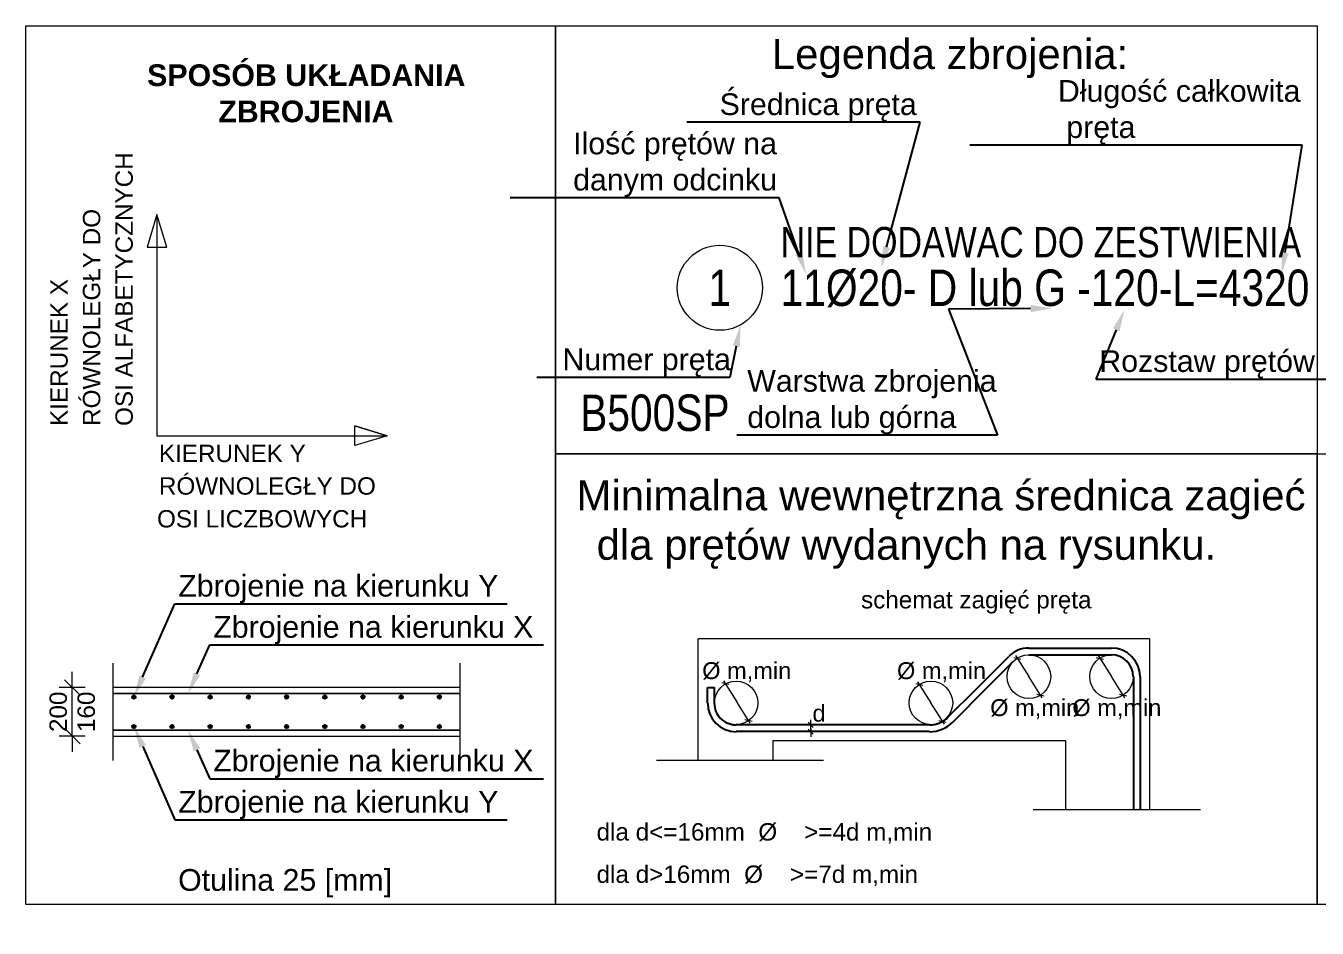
# Model space of a CAD drawing. Header units: millimetres. Extents: x -21220 to 1756793, y -806857 to 86733.
# Drawn here: x 236203.2 to 236352, y 84256 to 84359.9 of the extents above; entities that cross this region are included whole.
import ezdxf
from ezdxf import colors
from ezdxf.entities.mleader import LeaderData, LeaderLine
from ezdxf.enums import TextEntityAlignment as Align
from ezdxf.math import Vec2, Vec3

# ---------------------------------------------------------------- set-up
doc = ezdxf.new("R2010")
doc.units = ezdxf.units.MM
doc.header["$LTSCALE"] = 10
doc.header["$MEASUREMENT"] = 0
doc.linetypes.add('DASHED', pattern=[0.75, 0.5, -0.25])
doc.linetypes.add('HIDDEN2', pattern=[0.1875, 0.125, -0.0625])
doc.layers.get('Defpoints').update_dxf_attribs({"color": 2, "lineweight": 50})
for name, color, linetype, lineweight in [('e-cad_opisy', 2, 'Continuous', 18), ('G-Bloki', 221, 'Continuous', 5), ('G-Cienka', 4, 'Continuous', 9), ('G-Kreskowanie', 9, 'Continuous', 5), ('G-Obrys', 3, 'Continuous', 20), ('G-Opisy', 2, 'Continuous', 18), ('G-Przerywana', 8, 'DASHED', 15), ('G-Wymiary', 4, 'Continuous', 9)]:
    doc.layers.add(name, color=color, linetype=linetype, lineweight=lineweight)
doc.layers.add('e-cad_rzutnie', color=61, linetype='Continuous', lineweight=5, plot=False)
doc.layers.add('G-Prety', color=1, linetype='Continuous')
doc.layers.add('G-Pęty', color=1, linetype='Continuous')
doc.styles.add('Arial-GG', font='arial.ttf')
doc.styles.add('e-cad_1', font='arial.ttf')
doc.dimstyles.new('W-1 do 50-GG mm', dxfattribs={"dimscale": 50, "dimtxt": 2, "dimasz": 1.8, "dimexe": 1.5, "dimexo": 0, "dimgap": 0.6, "dimtad": 1, "dimdec": 1, "dimrnd": 1, "dimtxsty": 'Arial-GG', "dimblk": 'OBLIQUE', "dimcen": 0, "dimdle": 1, "dimclrd": 4, "dimclre": 4, "dimclrt": 7, "dimadec": 1, "dimazin": 0, "dimtfac": 1, "dimtdec": 1, "dimtix": 1, "dimtmove": 0, "dimatfit": 2, "dimfxl": 1.5, "dimfxlon": 1, "dimlwd": -1, "dimlwe": -1, "dimarcsym": 0})

# ---------------------------------------------------------------- blocks, each defined once
blk = doc.blocks.new('_Oblique')
at = {"color": 0, "linetype": 'ByBlock', "lineweight": -2}
blk.add_line((-0.5, -0.5), (0.5, 0.5), dxfattribs=at)
blk = doc.blocks.new('*D927')
at = {"layer": 'Defpoints', "color": 0, "ltscale": 0.02, "transparency": 16777216}
for p in [(236208.56, 84283.72), (236253.25, 84283.72), (236253.25, 84278.12)]:
    blk.add_point(p, dxfattribs=at)
at = {"layer": 'G-Wymiary', "color": 4, "ltscale": 0.02, "transparency": 16777216}
for p, q in [((236208.56, 84283.72), (236208.56, 84285.52)), ((236210.06, 84283.72), (236207.06, 84283.72)), ((236208.56, 84278.12), (236208.56, 84283.72)), ((236210.06, 84278.12), (236207.06, 84278.12)), ((236208.56, 84278.12), (236208.56, 84276.32))]:
    blk.add_line(p, q, dxfattribs=at)
at = {"layer": 'G-Wymiary', "color": 4, "ltscale": 0.02, "transparency": 16777216, "xscale": 1.8, "yscale": 1.8, "zscale": 1.8}
for p, rotation in [((236208.56, 84283.72), 270), ((236208.56, 84278.12), 90)]:
    blk.add_blockref('_Oblique', p, dxfattribs=dict(at, rotation=rotation))
at = {"layer": 'G-Wymiary', "color": 7, "ltscale": 0.02, "transparency": 16777216, "char_height": 2, "rotation": 90, "style": 'Arial-GG'}
for s, insert, attachment_point in [('200', (236207.96, 84280.92), 8), ('160', (236209.16, 84280.92), 2)]:
    blk.add_mtext(s, dxfattribs=dict(at, insert=insert, attachment_point=attachment_point))
blk = doc.blocks.new('e-cad_ZelbetOpis_6')
blk.add_circle((5, 4.5), 3.5)
at = {"layer": 'e-cad_opisy', "style": 'e-cad_1', "width": 0.8}
blk.add_attdef('NR', text='', height=3, dxfattribs=at).set_placement((5, 3), align=Align.CENTER)
for tag, p in [('OPIS_1', (10, 3)), ('UWAGI', (10, -10))]:
    blk.add_attdef(tag, p, '', height=3, dxfattribs=at)
at = {"layer": 'e-cad_opisy', "style": 'e-cad_1', "width": 0.8, "flags": 1}
for tag, p in [('SREDNICA', (0, -20)), ('DLUGOSC', (0, -25)), ('SZT', (0, -30)), ('GATUNEK_STALI', (0, -35)), ('KLASA_STALI', (0, -40))]:
    blk.add_attdef(tag, p, '', height=3, dxfattribs=at)
at = {"layer": 'e-cad_rzutnie', "style": 'e-cad_1', "width": 0.8}
for tag, p, height in [('POZYCJA', (10, 7), 2.5), ('OPIS_2', (10, -6), 3)]:
    blk.add_attdef(tag, p, '', height=height, dxfattribs=at)

msp = doc.modelspace()

# ---------------------------------------------------------------- hatches: boundary and pattern name
at = {"layer": 'G-Kreskowanie', "ltscale": 2}
h = msp.add_hatch(color=256, dxfattribs=at)
edge = h.paths.add_edge_path()
edge.add_arc((236215.65, 84282.62), 0.2, 0, 360)
for points in [[(236220.25, 84282.62, 1), (236219.85, 84282.62, 1)], [(236224.65, 84282.62, 1), (236224.25, 84282.62, 1)], [(236229.05, 84282.62, 1), (236228.65, 84282.62, 1)], [(236233.45, 84282.62, 1), (236233.05, 84282.62, 1)], [(236237.85, 84282.62, 1), (236237.45, 84282.62, 1)], [(236242.25, 84282.62, 1), (236241.85, 84282.62, 1)], [(236246.65, 84282.62, 1), (236246.25, 84282.62, 1)], [(236251.05, 84282.62, 1), (236250.65, 84282.62, 1)], [(236215.85, 84279.22, 1), (236215.45, 84279.22, 1)], [(236220.25, 84279.22, 1), (236219.85, 84279.22, 1)], [(236224.65, 84279.22, 1), (236224.25, 84279.22, 1)], [(236229.05, 84279.22, 1), (236228.65, 84279.22, 1)], [(236233.45, 84279.22, 1), (236233.05, 84279.22, 1)], [(236237.85, 84279.22, 1), (236237.45, 84279.22, 1)], [(236242.25, 84279.22, 1), (236241.85, 84279.22, 1)], [(236246.65, 84279.22, 1), (236246.25, 84279.22, 1)], [(236251.05, 84279.22, 1), (236250.65, 84279.22, 1)]]:
    msp.add_hatch(color=256, dxfattribs=at).paths.add_polyline_path(points)

# ---------------------------------------------------------------- linework, layer by layer
at = {"layer": 'G-Cienka'}
for p, q in [((236218.31, 84338.17), (236217.18, 84334.43)), ((236218.31, 84338.17), (236218.31, 84312.72)), ((236244.85, 84312.72), (236241.1, 84313.85)), ((236218.31, 84312.72), (236244.85, 84312.72)), ((236244.85, 84312.72), (236241.1, 84311.6)), ((236331.57, 84277.09), (236331.57, 84270.61))]:
    msp.add_line(p, q, dxfattribs=at)
at = {"layer": 'G-Cienka', "linetype": 'ByBlock'}
for p, q in [((236317.02, 84287.18), (236317.84, 84287)), ((236317.23, 84287.41), (236318.77, 84284.97)), ((236326.53, 84287.18), (236327.36, 84287)), ((236326.74, 84287.41), (236328.28, 84284.97)), ((236283.38, 84284.28), (236284.2, 84284.1)), ((236283.59, 84284.5), (236285.13, 84282.07)), ((236305.73, 84284.17), (236306.56, 84283.98)), ((236305.94, 84284.39), (236307.48, 84281.95)), ((236320.31, 84282.53), (236318.77, 84284.97)), ((236329.83, 84282.53), (236328.28, 84284.97)), ((236319.7, 84282.94), (236320.53, 84282.75)), ((236329.21, 84282.94), (236330.04, 84282.75)), ((236286.67, 84279.63), (236285.13, 84282.07)), ((236309.03, 84279.51), (236307.48, 84281.95)), ((236286.06, 84280.04), (236286.89, 84279.85)), ((236293.93, 84279.11), (236293.33, 84279.71)), ((236293.63, 84279.04), (236293.63, 84280.01)), ((236293.63, 84278.64), (236293.63, 84279.41)), ((236308.41, 84279.92), (236309.24, 84279.73)), ((236293.93, 84278.34), (236293.33, 84278.93)), ((236293.63, 84279.01), (236293.63, 84278.04))]:
    msp.add_line(p, q, dxfattribs=at)
at = {"layer": 'G-Cienka', "ltscale": 2}
for p, q in [((236253.25, 84283.72), (236213.25, 84283.72)), ((236213.25, 84278.12), (236253.25, 84278.12))]:
    msp.add_line(p, q, dxfattribs=at)
msp.add_lwpolyline([(236217.18, 84334.43), (236219.44, 84334.43), (236218.31, 84338.17), (236217.18, 84334.43)], dxfattribs=at)
msp.add_lwpolyline([(236241.1, 84311.6), (236241.1, 84313.85), (236244.85, 84312.72)], close=True, dxfattribs=at)
at = {"layer": 'G-Cienka', "linetype": 'Continuous'}
for centre in [(236318.77, 84284.97), (236328.28, 84284.97), (236285.04, 84281.95), (236307.48, 84281.95)]:
    msp.add_circle(centre, 2.51, dxfattribs=at)
at = {"layer": 'G-Obrys', "linetype": 'Continuous'}
for p, q in [((236280.67, 84275.35), (236280.67, 84289.33)), ((236332.65, 84289.33), (236332.65, 84269.66)), ((236289.25, 84277.56), (236289.25, 84275.35)), ((236323.02, 84277.56), (236289.25, 84277.56)), ((236323.02, 84269.66), (236323.02, 84277.56))]:
    msp.add_line(p, q, dxfattribs=at)
at = {"layer": 'G-Obrys'}
msp.add_line((236332.65, 84289.33), (236280.67, 84289.33), dxfattribs=at)
at = {"layer": 'G-Prety', "linetype": 'Continuous'}
for p, q in [((236318.77, 84288.26), (236328.28, 84288.26)), ((236312.76, 84283.6), (236316.45, 84287.29)), ((236313.85, 84283.6), (236317, 84286.74)), ((236318.77, 84287.48), (236328.28, 84287.48)), ((236281.75, 84281.91), (236281.75, 84283.71)), ((236281.75, 84283.71), (236282.53, 84283.71)), ((236282.53, 84281.79), (236282.53, 84283.71)), ((236309.44, 84280.29), (236312.76, 84283.6)), ((236309.99, 84279.74), (236313.85, 84283.6)), ((236330.8, 84284.97), (236330.8, 84269.66)), ((236331.57, 84284.97), (236331.57, 84269.66)), ((236307.33, 84279.41), (236285.03, 84279.41)), ((236307.33, 84278.64), (236285.05, 84278.64))]:
    msp.add_line(p, q, dxfattribs=at)
for centre, radius, start, end in [((236318.77, 84284.97), 3.29, 90, 135), ((236328.28, 84284.97), 3.29, 0, 90), ((236328.28, 84284.97), 2.51, 0, 90), ((236285.05, 84281.92), 3.29, 180, 270), ((236285.03, 84281.92), 2.51, 180, 270.0008), ((236285.03, 84281.92), 2.51, 180, 270.0008), ((236307.33, 84282.4), 2.99, 270, 315), ((236307.33, 84282.4), 3.77, 270, 315)]:
    msp.add_arc(centre, radius, start, end, dxfattribs=at)
at = {"layer": 'G-Przerywana', "linetype": 'HIDDEN2', "ltscale": 200}
for p, q in [((236213.25, 84286.52), (236213.25, 84275.32)), ((236253.25, 84275.32), (236253.25, 84286.52))]:
    msp.add_line(p, q, dxfattribs=at)
at = {"layer": 'G-Przerywana', "ltscale": 100}
for p, q in [((236275.86, 84275.35), (236295.12, 84275.35)), ((236319.26, 84269.66), (236338.53, 84269.66))]:
    msp.add_line(p, q, dxfattribs=at)
for points in [[(236203.21, 84359.91), (236264.24, 84359.91), (236264.24, 84258.72), (236203.21, 84258.72)], [(236264.24, 84359.91), (236351.98, 84359.91), (236351.98, 84310.63), (236264.24, 84310.63)], [(236264.24, 84310.63), (236351.98, 84310.63), (236351.98, 84258.72), (236264.24, 84258.72)], [(236351.98, 84310.63), (236411.54, 84310.63), (236411.54, 84258.72), (236351.98, 84258.72)]]:
    msp.add_lwpolyline(points, close=True, dxfattribs=at)
at = {"layer": 'G-Pęty', "ltscale": 2, "const_width": 0.2}
for points in [[(236213.25, 84283.02), (236253.25, 84283.02)], [(236213.25, 84278.82), (236253.25, 84278.82)]]:
    msp.add_lwpolyline(points, dxfattribs=at)
at = {"layer": 'G-Pęty', "ltscale": 2}
for centre in [(236215.65, 84282.62), (236220.05, 84282.62), (236224.45, 84282.62), (236228.85, 84282.62), (236233.25, 84282.62), (236237.65, 84282.62), (236242.05, 84282.62), (236246.45, 84282.62), (236250.85, 84282.62), (236215.65, 84279.22), (236220.05, 84279.22), (236224.45, 84279.22), (236228.85, 84279.22), (236233.25, 84279.22), (236237.65, 84279.22), (236242.05, 84279.22), (236246.45, 84279.22), (236250.85, 84279.22)]:
    msp.add_circle(centre, 0.2, dxfattribs=at)

# ---------------------------------------------------------------- block references
at = {"layer": 'G-Bloki', "ltscale": 2}
ref = msp.add_blockref('e-cad_ZelbetOpis_6', (236276.16, 84323.45), dxfattribs=dict(at, xscale=1.4, yscale=1.4, zscale=1.4))
ref.add_attrib('OPIS_1', '11%%c20- D lub G -120-L=4320', (236290.16, 84327.65), dxfattribs={"layer": 'e-cad_opisy', "height": 4.2, "style": 'e-cad_1', "width": 0.8})
ref.add_attrib('OPIS_2', 'B500SP', (236267.07, 84313.26), dxfattribs={"layer": 'e-cad_rzutnie', "height": 4.2, "style": 'e-cad_1', "width": 0.8})
ref.add_attrib('NR', '1', dxfattribs={"layer": 'e-cad_opisy', "height": 4.2, "style": 'e-cad_1', "width": 0.8}).set_placement((236283.16, 84327.65), align=Align.CENTER)
ref.add_attrib('POZYCJA', 'NIE DODAWAC DO ZESTWIENIA', (236290.16, 84333.25), dxfattribs={"layer": 'e-cad_rzutnie', "height": 3.5, "style": 'e-cad_1', "width": 0.8})

# ---------------------------------------------------------------- texts
at = {"layer": 'G-Opisy', "style": 'Arial-GG'}
for s, height, rotation, p in [('Legenda zbrojenia:', 3.456, 0, (236289.15, 84354.94)), ('OSI ALFABETYCZNYCH', 2, 90, (236215.53, 84313.84)), ('RÓWNOLEGŁY DO', 2, 90, (236211.78, 84313.84)), ('KIERUNEK X', 2, 90, (236208.03, 84313.84)), ('Minimalna wewnętrzna średnica zagieć ', 3.456, 0, (236266.65, 84304.12)), ('dla prętów wydanych na rysunku.', 3.456, 0, (236268.97, 84298.43))]:
    msp.add_text(s, height=height, rotation=rotation, dxfattribs=at).set_placement(p)
for s, p in [('KIERUNEK Y', (236218.54, 84309.68)), ('RÓWNOLEGŁY DO', (236218.54, 84305.93)), ('OSI LICZBOWYCH', (236218.32, 84302.15)), ('schemat zagięć pręta', (236299.43, 84292.83)), ('dla d<=16mm  %%C    >=4d m,min    ', (236268.96, 84266.1)), ('dla d>16mm  %%C    >=7d m,min   ', (236268.96, 84261.22))]:
    msp.add_text(s, height=2, dxfattribs=at).set_placement(p)
for s, height, p in [('%%C m,min', 1.944, (236286.26, 84285.66)), ('%%C m,min', 1.944, (236308.7, 84285.66)), ('%%C m,min', 1.944, (236319.44, 84281.4)), ('%%C m,min', 1.944, (236328.9, 84281.4)), ('d', 1.94, (236294.59, 84280.76))]:
    msp.add_text(s, height=height, dxfattribs=at).set_placement(p, align=Align.MIDDLE_CENTER)
at = {"layer": 'G-Opisy', "insert": (236216.64, 84355.48), "char_height": 2.5, "width": 37.6216, "attachment_point": 1, "style": 'Arial-GG'}
msp.add_mtext('{\\fArial|b1|i0|c238|p34;\\W0.56089; \\W1;SPOSÓB UKŁADANIA \\P{\\W9.01344; }ZBROJENIA}', dxfattribs=at)
at = {"layer": 'G-Wymiary', "color": 2, "ltscale": 2, "insert": (236220.75, 84262.81), "char_height": 2.5, "attachment_point": 1, "style": 'Arial-GG'}
msp.add_mtext('Otulina 25 [mm]', dxfattribs=at)

# ---------------------------------------------------------------- dimensions: what is measured, and where the dimension line sits
at = {"layer": 'G-Wymiary', "ltscale": 0.02}
dim = msp.add_linear_dim(base=(236208.56, 84283.72), p1=(236253.25, 84278.12), p2=(236253.25, 84283.72), angle=90, text='200\\X160', dimstyle='W-1 do 50-GG mm', override={"dimscale": 1}, dxfattribs=at)
dim.commit()
dim.dimension.update_dxf_attribs({"geometry": '*D927', "text_midpoint": (236208.56, 84280.92)})

# ---------------------------------------------------------------- leaders
at = {"layer": 'G-Wymiary', "ltscale": 2}
ml = msp.add_multileader_mtext('Standard', dxfattribs=at)
ml.set_content('Długość całkowita\\P pręta', color=2, style='Arial-GG')
ml.set_leader_properties(color=4)
ml.build(insert=Vec2(0, 0))
ml.multileader.update_dxf_attribs({"text_left_attachment_type": 5, "text_right_attachment_type": 5, "dogleg_length": 5, "arrow_head_size": 2.5})
ctx = ml.context
ctx.base_point, ctx.char_height, ctx.arrow_head_size, ctx.landing_gap_size, ctx.plane_origin = Vec3(236321.91, 84346.17), 2.5, 2.5, 0.2, Vec3(236354.97, 84335.83)
ctx.left_attachment, ctx.right_attachment = 5, 5
notes = []
notes.append((ctx, [(0, (1, 1, 0), (236350.25, 84346.17), (-1, 0), 0.4, [(0, [(236347.88, 84331.33)], 0, [])])]))
ctx.mtext.insert, ctx.mtext.line_spacing_style, ctx.mtext.flow_direction = Vec3(236322.11, 84353.67), 2, 5
ml = msp.add_multileader_mtext('Standard', dxfattribs=at)
ml.set_content('Średnica pręta', color=2, style='Arial-GG')
ml.set_leader_properties(color=4)
ml.build(insert=Vec2(0, 0))
ml.multileader.update_dxf_attribs({"text_left_attachment_type": 5, "text_right_attachment_type": 5, "dogleg_length": 5, "arrow_head_size": 2.5})
ctx = ml.context
ctx.base_point, ctx.char_height, ctx.arrow_head_size, ctx.landing_gap_size, ctx.plane_origin = Vec3(236283.24, 84348.81), 2.5, 2.5, 0.2, Vec3(236301.73, 84332.03)
ctx.left_attachment, ctx.right_attachment, ctx.text_align_type = 5, 5, 2
notes.append((ctx, [(0, (1, 1, 0), (236306.25, 84348.81), (-1, 0), 0.2, [(0, [(236301.73, 84332.03)], 0, [])])]))
ctx.mtext.insert, ctx.mtext.alignment, ctx.mtext.line_spacing_style, ctx.mtext.flow_direction = Vec3(236305.85, 84352.14), 3, 2, 5
ml = msp.add_multileader_mtext('Standard', dxfattribs=at)
ml.set_content('Ilość prętów na \\Pdanym odcinku', color=2, style='Arial-GG')
ml.set_leader_properties(color=4)
ml.build(insert=Vec2(0, 0))
ml.multileader.update_dxf_attribs({"text_left_attachment_type": 5, "text_right_attachment_type": 5, "dogleg_length": 5, "arrow_head_size": 2.5})
ctx = ml.context
ctx.base_point, ctx.char_height, ctx.arrow_head_size, ctx.landing_gap_size, ctx.plane_origin = Vec3(236266.06, 84340.12), 2.5, 2.5, 0.2, Vec3(236294.7, 84329.78)
ctx.left_attachment, ctx.right_attachment = 5, 5
notes.append((ctx, [(0, (1, 1, 0), (236289.98, 84340.12), (-1, 0), 0.4, [(0, [(236293.1, 84331.32)], 0, [])])]))
ctx.mtext.insert, ctx.mtext.line_spacing_style, ctx.mtext.flow_direction = Vec3(236266.26, 84347.62), 2, 5
ml = msp.add_multileader_mtext('Standard', dxfattribs=at)
ml.set_content('Warstwa zbrojenia\\Pdolna lub górna', color=2, style='Arial-GG')
ml.set_leader_properties(color=4)
ml.build(insert=Vec2(0, 0))
ml.multileader.update_dxf_attribs({"text_left_attachment_type": 5, "text_right_attachment_type": 5, "dogleg_length": 5, "arrow_head_size": 2.5})
ctx = ml.context
ctx.base_point, ctx.char_height, ctx.arrow_head_size, ctx.landing_gap_size, ctx.plane_origin = Vec3(236286.12, 84312.78), 2.5, 2.5, 0.2, Vec3(236285.45, 84320.79)
ctx.left_attachment, ctx.right_attachment = 5, 5
notes.append((ctx, [(1, (1, 1, 0), (236315.15, 84312.78), (-1, 0), 0.1, [(1, [(236321.47, 84327.38), (236309.5, 84327.28)], 0, [])])]))
ctx.mtext.insert, ctx.mtext.line_spacing_style, ctx.mtext.flow_direction = Vec3(236286.32, 84320.28), 2, 5
ml = msp.add_multileader_mtext('Standard', dxfattribs=at)
ml.set_content('Rozstaw prętów', color=2, style='Arial-GG')
ml.set_leader_properties(color=4)
ml.build(insert=Vec2(0, 0))
ml.multileader.update_dxf_attribs({"text_left_attachment_type": 5, "text_right_attachment_type": 5, "dogleg_length": 5, "arrow_head_size": 2.5})
ctx = ml.context
ctx.base_point, ctx.char_height, ctx.arrow_head_size, ctx.landing_gap_size, ctx.plane_origin = Vec3(236326.68, 84319.22), 2.5, 2.5, 0.2, Vec3(236321.99, 84327.23)
ctx.left_attachment, ctx.right_attachment = 5, 5
notes.append((ctx, [(0, (1, 1, 0), (236326.48, 84319.22), (1, 0), 0.2, [(0, [(236329.78, 84327.23)], 0, [])])]))
ctx.mtext.insert, ctx.mtext.line_spacing_style, ctx.mtext.flow_direction = Vec3(236326.88, 84322.56), 2, 5
ml = msp.add_multileader_mtext('Standard', dxfattribs=at)
ml.set_content('Numer pręta', color=2, style='Arial-GG')
ml.set_leader_properties(color=4)
ml.build(insert=Vec2(0, 0))
ml.multileader.update_dxf_attribs({"text_left_attachment_type": 5, "text_right_attachment_type": 5, "dogleg_length": 5, "arrow_head_size": 2.5})
ctx = ml.context
ctx.base_point, ctx.char_height, ctx.arrow_head_size, ctx.landing_gap_size, ctx.plane_origin = Vec3(236264.83, 84319.42), 2.5, 2.5, 0.2, Vec3(236254.61, 84327.43)
ctx.left_attachment, ctx.right_attachment = 5, 5
notes.append((ctx, [(0, (1, 1, 0), (236284.32, 84319.42), (-1, 0), 0.1, [(0, [(236285.56, 84325.47)], 0, [])])]))
ctx.mtext.insert, ctx.mtext.line_spacing_style, ctx.mtext.flow_direction = Vec3(236265.03, 84322.76), 2, 5
ml = msp.add_multileader_mtext('Standard', dxfattribs=at)
ml.set_content('Zbrojenie na kierunku Y', color=2, style='Arial-GG')
ml.set_leader_properties(color=4)
ml.build(insert=Vec2(0, 0))
ml.multileader.update_dxf_attribs({"text_left_attachment_type": 5, "text_right_attachment_type": 5, "dogleg_length": 5, "arrow_head_size": 2.5})
ctx = ml.context
ctx.base_point, ctx.char_height, ctx.arrow_head_size, ctx.landing_gap_size, ctx.plane_origin = Vec3(236220.57, 84293.36), 2.5, 2.5, 0.2, Vec3(236215.67, 84283.02)
ctx.left_attachment, ctx.right_attachment = 5, 5
notes.append((ctx, [(0, (1, 1, 0), (236220.37, 84293.36), (1, 0), 0.2, [(0, [(236215.65, 84282.62)], 0, [])])]))
ctx.mtext.insert, ctx.mtext.line_spacing_style, ctx.mtext.flow_direction = Vec3(236220.77, 84296.69), 2, 5
ml = msp.add_multileader_mtext('Standard', dxfattribs=at)
ml.set_content('Zbrojenie na kierunku X', color=2, style='Arial-GG')
ml.set_leader_properties(color=4)
ml.build(insert=Vec2(0, 0))
ml.multileader.update_dxf_attribs({"text_left_attachment_type": 5, "text_right_attachment_type": 5, "dogleg_length": 5, "arrow_head_size": 2.5})
ctx = ml.context
ctx.base_point, ctx.char_height, ctx.arrow_head_size, ctx.landing_gap_size, ctx.plane_origin = Vec3(236224.6, 84288.62), 2.5, 2.5, 0.2, Vec3(236221.92, 84282.62)
ctx.left_attachment, ctx.right_attachment = 5, 5
notes.append((ctx, [(0, (1, 1, 0), (236224.4, 84288.62), (1, 0), 0.2, [(0, [(236221.9, 84283.02)], 0, [])])]))
ctx.mtext.insert, ctx.mtext.line_spacing_style, ctx.mtext.flow_direction = Vec3(236224.8, 84291.95), 2, 5
ml = msp.add_multileader_mtext('Standard', dxfattribs=at)
ml.set_content('Zbrojenie na kierunku Y', color=2, style='Arial-GG')
ml.set_leader_properties(color=4)
ml.build(insert=Vec2(0, 0))
ml.multileader.update_dxf_attribs({"text_left_attachment_type": 5, "text_right_attachment_type": 5, "dogleg_length": 5, "arrow_head_size": 2.5})
ctx = ml.context
ctx.base_point, ctx.char_height, ctx.arrow_head_size, ctx.landing_gap_size, ctx.plane_origin = Vec3(236220.57, 84268.48), 2.5, 2.5, 0.2, Vec3(236215.67, 84278.82)
ctx.left_attachment, ctx.right_attachment = 5, 5
notes.append((ctx, [(0, (1, 1, 0), (236220.37, 84268.48), (1, 0), 0.2, [(0, [(236215.67, 84279.22)], 0, [])])]))
ctx.mtext.insert, ctx.mtext.line_spacing_style, ctx.mtext.flow_direction = Vec3(236220.77, 84271.81), 2, 5
ml = msp.add_multileader_mtext('Standard', dxfattribs=at)
ml.set_content('Zbrojenie na kierunku X', color=2, style='Arial-GG')
ml.set_leader_properties(color=4)
ml.build(insert=Vec2(0, 0))
ml.multileader.update_dxf_attribs({"text_left_attachment_type": 5, "text_right_attachment_type": 5, "dogleg_length": 5, "arrow_head_size": 2.5})
ctx = ml.context
ctx.base_point, ctx.char_height, ctx.arrow_head_size, ctx.landing_gap_size, ctx.plane_origin = Vec3(236224.6, 84273.22), 2.5, 2.5, 0.2, Vec3(236221.92, 84279.22)
ctx.left_attachment, ctx.right_attachment = 5, 5
notes.append((ctx, [(0, (1, 1, 0), (236224.4, 84273.22), (1, 0), 0.2, [(0, [(236221.89, 84278.82)], 0, [])])]))
ctx.mtext.insert, ctx.mtext.line_spacing_style, ctx.mtext.flow_direction = Vec3(236224.8, 84276.55), 2, 5
for ctx, leaders in notes:
    for number, flags, end, landing, length, lines in leaders:
        leader = LeaderData()
        leader.index, (leader.has_last_leader_line, leader.has_dogleg_vector, leader.attachment_direction) = number, flags
        leader.last_leader_point, leader.dogleg_vector, leader.dogleg_length = Vec3(end), Vec3(landing), length
        for number, points, colour, breaks in lines:
            line = LeaderLine()
            line.index, line.vertices, line.color, line.breaks = number, Vec3.list(points), colors.encode_raw_color(colour), breaks
            leader.lines.append(line)
        ctx.leaders.append(leader)

doc.saveas('drawing.dxf')
